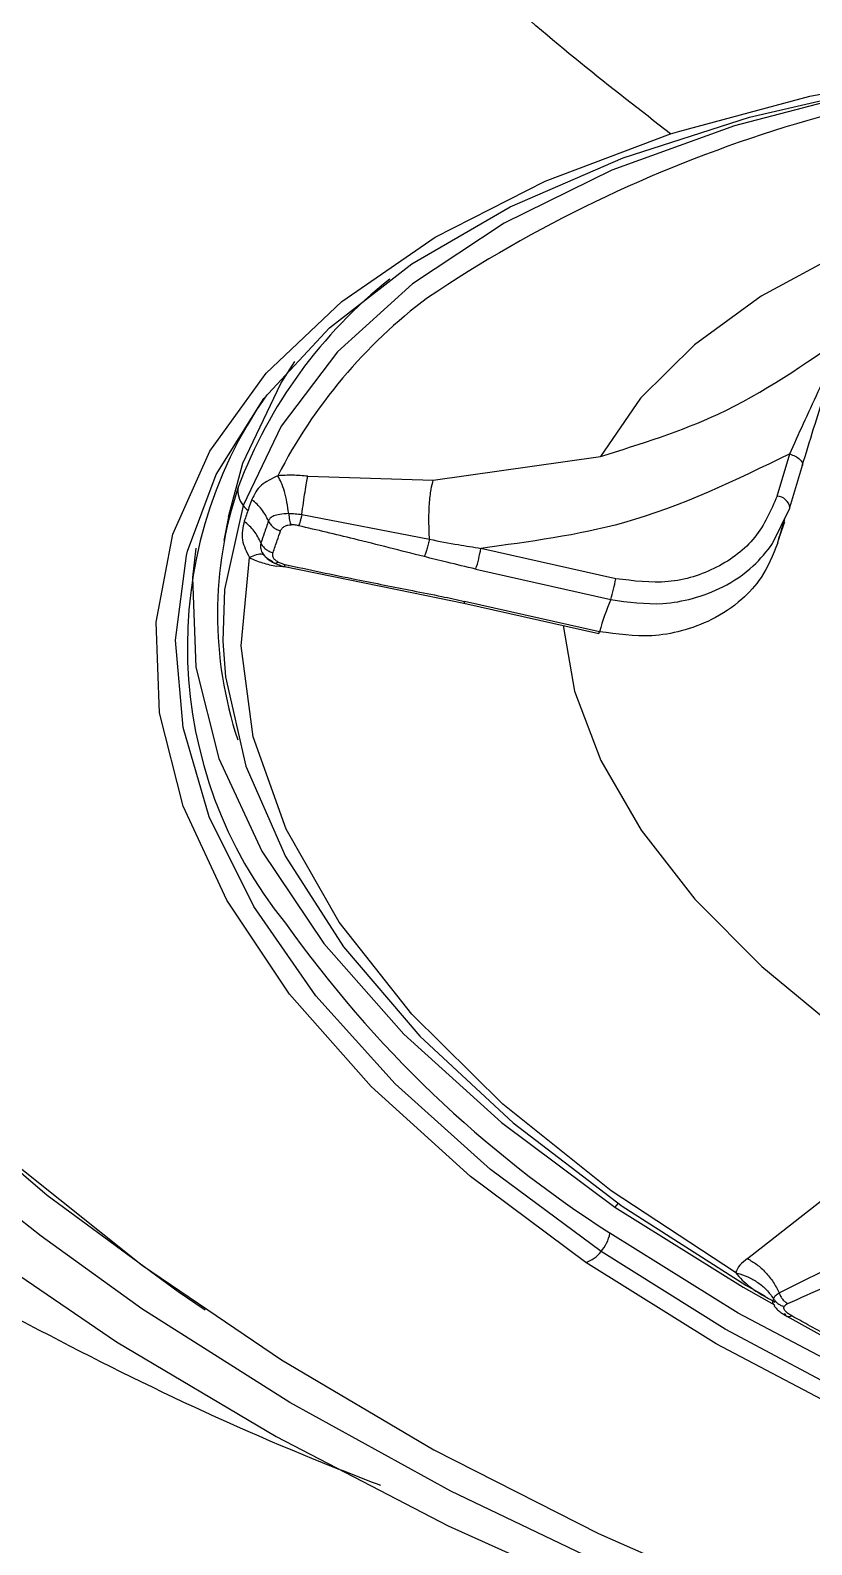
# Model space of a CAD drawing. Extents: x 939 to 1039, y 781 to 934.
# Drawn here: x 966.243 to 966.822, y 873.564 to 874.684 of the extents above; entities that cross this region are included whole.
import ezdxf

# ---------------------------------------------------------------- set-up
doc = ezdxf.new("R2010")
doc.units = 0
doc.header["$MEASUREMENT"] = 0
doc.layers.add('1', color=4, linetype='Continuous')

# ---------------------------------------------------------------- blocks, each defined once
blk = doc.blocks.new('Envoy')
at = {"layer": '1', "color": 3, "linetype": 'Continuous', "lineweight": 25}
for p, q in [((28.0634, 75.4333), (28.0702, 75.4354)), ((27.8878, 75.1772), (28.0115, 75.1947)), ((28.1422, 75.1654), (28.1515, 75.1966)), ((27.7362, 75.15), (27.7468, 75.1896)), ((28.1517, 75.1568), (28.1612, 75.189)), ((27.795, 75.18), (27.8878, 75.1772)), ((27.7362, 75.15), (27.7329, 75.1324)), ((27.7906, 75.1517), (27.885, 75.1334)), ((28.1389, 75.1302), (28.1516, 75.1565)), ((28.1442, 75.1356), (28.148, 75.1466)), ((28.0229, 75.1042), (27.923, 75.1267)), ((27.781, 75.1126), (27.772, 75.1134)), ((27.7777, 75.1133), (27.872, 75.094)), ((27.9193, 75.1113), (28.0191, 75.0888)), ((27.872, 75.094), (27.9103, 75.0861)), ((27.9103, 75.0861), (28.0102, 75.0636)), ((28.0108, 75.065), (27.911, 75.0874)), ((28.1202, 74.6013), (28.176, 74.6451)), ((28.0245, 74.6423), (28.0222, 74.6393)), ((28.1437, 74.5759), (28.2062, 74.607)), ((28.1495, 74.5586), (28.1761, 74.5439))]:
    blk.add_line(p, q, dxfattribs=at)
at = {"layer": '1', "color": 3, "linetype": 'Continuous', "lineweight": 25, "flags": 128}
for points in [[(27.5976, 74.6179), (27.5732, 74.637), (27.4853, 74.7124), (27.4094, 74.79), (27.3462, 74.869), (27.2961, 74.9487), (27.2596, 75.0284), (27.2371, 75.1076), (27.2286, 75.1854), (27.2343, 75.2613), (27.2541, 75.3346), (27.2879, 75.4047), (27.3353, 75.4709), (27.396, 75.5327), (27.4695, 75.5897), (27.5551, 75.6412), (27.652, 75.6868), (27.7595, 75.7263)], [(27.4442, 75.5381), (27.4286, 75.5248), (27.3692, 75.4643), (27.3228, 75.3994), (27.2897, 75.3309), (27.2703, 75.2591), (27.2647, 75.1849), (27.273, 75.1087), (27.2951, 75.0312), (27.3308, 74.9531), (27.3798, 74.8751), (27.4417, 74.7978), (27.516, 74.7219), (27.602, 74.6481), (27.699, 74.5769), (27.7189, 74.5635)], [(28.0702, 75.4354), (28.1664, 75.4613), (28.2784, 75.482), (28.3978, 75.4952), (28.5233, 75.5006), (28.6532, 75.4982), (28.7859, 75.488), (28.9197, 75.4702), (29.053, 75.4449), (29.184, 75.4126), (29.3111, 75.3735), (29.4328, 75.3283), (29.5475, 75.2774), (29.6537, 75.2214), (29.7501, 75.1613)], [(27.706, 75.1246), (27.7271, 75.1812), (27.7625, 75.2375), (27.8109, 75.2897), (27.8719, 75.3371), (27.9446, 75.3793), (28.0282, 75.4156), (28.1218, 75.4457), (28.2243, 75.4693), (28.3344, 75.4859), (28.4316, 75.4945)], [(28.294, 75.4808), (28.2109, 75.4654), (28.1106, 75.4393), (28.02, 75.4065), (27.9403, 75.3673), (27.8723, 75.3223), (27.817, 75.272), (27.7751, 75.2171), (27.7471, 75.1583)], [(28.0007, 74.5984), (27.9152, 74.6621), (27.8419, 74.7286), (27.7815, 74.797), (27.735, 74.8664), (27.7027, 74.936), (27.6852, 75.0049), (27.6827, 75.0722), (27.6951, 75.1371), (27.7224, 75.1987), (27.7642, 75.2564), (27.82, 75.3093), (27.8891, 75.3568), (27.9705, 75.3983), (28.0634, 75.4333)], [(28.4745, 75.4195), (28.4112, 75.4106), (28.3301, 75.3937), (28.2558, 75.3717), (28.1889, 75.3447), (28.1304, 75.3132), (28.081, 75.2773), (28.0412, 75.2377), (28.0115, 75.1947)], [(27.7468, 75.1896), (27.7749, 75.2487), (27.7854, 75.2648)], [(27.7471, 75.1583), (27.7333, 75.0962), (27.732, 75.058)], [(27.712, 75.1268), (27.7095, 75.1051), (27.712, 75.0389), (27.7292, 74.9712), (27.7609, 74.9028), (27.8067, 74.8345), (27.8661, 74.7673), (27.9382, 74.7019), (28.0222, 74.6393)], [(28.1427, 75.1307), (28.1436, 75.134), (28.144, 75.1356)], [(28.0119, 74.6065), (27.9302, 74.6672), (27.8596, 74.7306), (27.8009, 74.7957), (27.7549, 74.8618), (27.722, 74.9282), (27.7026, 74.9942), (27.6969, 75.0588), (27.7051, 75.1214), (27.706, 75.1246)], [(28.1114, 74.5909), (28.0195, 74.6515), (27.9393, 74.7155), (27.8719, 74.782), (27.8182, 74.8501), (27.7789, 74.9189), (27.7545, 74.9873), (27.7455, 75.0546), (27.7518, 75.1198)], [(27.9103, 75.0861), (27.9103, 75.0861), (27.9103, 75.0861)], [(27.9839, 75.0695), (27.9924, 75.021), (28.0117, 74.9697), (28.0415, 74.9182), (28.0814, 74.8672), (28.1309, 74.8173), (28.1894, 74.7691), (28.2563, 74.723)], [(27.732, 75.058), (27.734, 75.0317), (27.749, 74.9656), (27.7783, 74.8987), (27.8214, 74.8319), (27.8778, 74.7659), (27.9469, 74.7017), (28.0276, 74.6401), (28.1191, 74.5817), (28.133, 74.5737)], [(27.3615, 74.9316), (27.3793, 74.9004), (27.4335, 74.8221), (27.501, 74.7449), (27.5809, 74.6694), (27.6727, 74.5963), (27.7754, 74.5263), (27.8882, 74.4599), (28.01, 74.3979), (28.1398, 74.3407), (28.2763, 74.289), (28.4184, 74.243), (28.5647, 74.2034), (28.7138, 74.1703), (28.8646, 74.1442), (29.0155, 74.1253), (29.1653, 74.1137), (29.3125, 74.1095), (29.4559, 74.1128), (29.5941, 74.1235), (29.7259, 74.1416), (29.85, 74.1669), (29.9655, 74.1991)], [(27.3977, 74.7351), (27.4479, 74.6902), (27.5452, 74.6134), (27.6534, 74.5397), (27.7716, 74.4696), (27.8989, 74.4037), (28.0342, 74.3426), (28.1764, 74.2868), (28.3245, 74.2366), (28.4772, 74.1925), (28.6332, 74.1549), (28.7914, 74.124), (28.9504, 74.1002), (29.1089, 74.0835), (29.2658, 74.0742), (29.4197, 74.0723), (29.5694, 74.0778), (29.7137, 74.0906), (29.8514, 74.1108), (29.9814, 74.138), (30.1027, 74.1722)], [(30.0528, 74.6756), (30.0474, 74.6478), (30.0255, 74.588), (29.9901, 74.5316), (29.9416, 74.4794), (29.8807, 74.432), (29.8079, 74.3899), (29.7243, 74.3535), (29.6307, 74.3234), (29.5283, 74.2999), (29.4182, 74.2832), (29.3017, 74.2736), (29.1803, 74.2711), (29.0553, 74.2758), (28.9282, 74.2877), (28.8006, 74.3066), (28.6737, 74.3322), (28.5493, 74.3643), (28.4287, 74.4025), (28.3134, 74.4464), (28.2046, 74.4954), (28.1037, 74.549), (28.0119, 74.6065)], [(28.0222, 74.6393), (28.117, 74.5801), (28.1402, 74.5671)], [(29.8291, 74.1365), (29.777, 74.1267), (29.6436, 74.1078), (29.5038, 74.0961), (29.3588, 74.0918), (29.2097, 74.0948), (29.058, 74.1051), (28.9047, 74.1228), (28.7514, 74.1475), (28.5993, 74.1791), (28.4496, 74.2174), (28.3037, 74.2619), (28.1627, 74.3124), (28.028, 74.3684), (27.9007, 74.4293), (27.7817, 74.4948), (27.6722, 74.5642), (27.5976, 74.6179)], [(29.6769, 74.3525), (29.5756, 74.325), (29.4655, 74.3046), (29.3481, 74.2917), (29.2247, 74.2864), (29.097, 74.2887), (28.9665, 74.2988), (28.835, 74.3163), (28.7039, 74.3411), (28.5751, 74.3729), (28.4501, 74.4113), (28.3305, 74.4558), (28.2177, 74.5059), (28.1133, 74.5608), (28.0185, 74.62)], [(29.6874, 74.3264), (29.5843, 74.2983), (29.4724, 74.2776), (29.3529, 74.2645), (29.2274, 74.2591), (29.0975, 74.2615), (28.9648, 74.2717), (28.831, 74.2895), (28.6978, 74.3147), (28.5667, 74.3471), (28.4396, 74.3861), (28.3179, 74.4314), (28.2033, 74.4823), (28.0971, 74.5382), (28.0007, 74.5984)]]:
    blk.add_lwpolyline(points, dxfattribs=at)
at = {"layer": '1', "color": 3, "linetype": 'Continuous', "lineweight": 25}
for centre, radius, start, end in [((28.4454, 74.4743), 1.0087, 91.4608, 123.8461), ((28.076, 75.0474), 0.3551, 128.3683, 159.4726), ((28.1127, 75.0068), 0.3817, 126.8844, 152.9429), ((28.0304, 75.054), 0.3246, 144.9734, 219.0836), ((28.0234, 75.078), 0.2953, 161.4679, 198.3435), ((27.7601, 75.1691), 0.0169, 170.4534, 219.7996), ((28.0187, 75.0621), 0.2836, 159.2097, 160.9242), ((28.1415, 75.1551), 0.0103, 8.8053, 85.9678), ((27.7633, 75.1713), 0.0208, 218.6695, 232.2583), ((28.1473, 75.1583), 0.00463, 337.5733, 340.064), ((27.7891, 75.1513), 0.1362, 342.922, 349.575), ((27.8877, 75.1291), 0.1374, 342.9524, 349.5445), ((27.9087, 75.0877), 0.00233, 314.3699, 353.2001), ((28.2172, 75.007), 0.2144, 157.5543, 164.3102), ((28.0085, 75.0652), 0.00234, 314.4792, 353.0909), ((28.4899, 75.3538), 0.8721, 215.3412, 237.2846), ((27.9883, 74.6264), 0.0309, 319.8194, 348.0163), ((27.9928, 74.6213), 0.0242, 289.0208, 322.3207)]:
    blk.add_arc(centre, radius, start, end, dxfattribs=at)
for points, knots in [([(26.177, 75.2934), (26.1918, 75.3352), (26.2216, 75.4188), (26.2992, 75.5392), (26.4002, 75.6544), (26.54, 75.7749), (26.727, 75.8959), (26.9691, 76.0104), (27.245, 76.1046), (27.55, 76.1759), (27.8782, 76.2221), (28.2231, 76.2416), (28.5779, 76.2334), (28.9355, 76.197), (29.2892, 76.1329), (29.6327, 76.042), (29.9605, 75.9259), (30.2676, 75.7866), (30.5499, 75.6266), (30.8039, 75.4489), (31.0265, 75.2569), (31.2145, 75.0546), (31.3651, 74.8464), (31.4661, 74.6552), (31.5265, 74.4853), (31.555, 74.3381), (31.5592, 74.1982), (31.5397, 74.114), (31.5299, 74.0719)], [0, 0, 0, 0, 0.030923, 0.061907, 0.092974, 0.124143, 0.165868, 0.207813, 0.249969, 0.2923, 0.334744, 0.377212, 0.419607, 0.461843, 0.503847, 0.545577, 0.587032, 0.628242, 0.669273, 0.710203, 0.751119, 0.792108, 0.833251, 0.8746, 0.905775, 0.937078, 0.968495, 1, 1, 1, 1]), ([(26.5201, 75.6262), (26.5473, 75.6569), (26.5992, 75.7154), (26.7095, 75.8031), (26.8304, 75.8796), (26.9405, 75.9369), (27.0427, 75.9826), (27.1462, 76.0232), (27.2671, 76.0639), (27.3986, 76.1009), (27.5268, 76.1305), (27.6375, 76.1517), (27.7351, 76.1674), (27.834, 76.1808), (27.9498, 76.1931), (28.104, 76.2045), (28.3026, 76.2106), (28.5507, 76.205), (28.8277, 76.1817), (29.1106, 76.1393), (29.3756, 76.0818), (29.6099, 76.0162), (29.8135, 75.947), (29.9875, 75.8779), (30.1365, 75.8107), (30.2726, 75.7426), (30.4061, 75.6684), (30.5592, 75.5738), (30.7237, 75.4576), (30.8883, 75.3212), (31.0083, 75.204), (31.0927, 75.11), (31.1508, 75.0393), (31.2093, 74.9607), (31.2692, 74.869), (31.3263, 74.7661), (31.3524, 74.6972), (31.3652, 74.6631)], [0, 0, 0, 0, 0.040478, 0.076986, 0.109447, 0.13779, 0.157956, 0.179855, 0.204351, 0.230955, 0.254589, 0.273898, 0.288898, 0.304285, 0.323094, 0.345324, 0.377907, 0.415781, 0.458876, 0.503259, 0.543713, 0.580243, 0.612896, 0.641722, 0.666765, 0.689662, 0.71443, 0.741249, 0.779468, 0.818363, 0.85721, 0.875926, 0.894118, 0.913642, 0.938796, 0.969707, 1, 1, 1, 1]), ([(26.6904, 75.7542), (26.6805, 75.7059), (26.6607, 75.6094), (26.6806, 75.4566), (26.7367, 75.3014), (26.8315, 75.1455), (26.9624, 74.9919), (27.1275, 74.8432), (27.3235, 74.7015), (27.5489, 74.5709), (27.7262, 74.4811), (27.8322, 74.44), (27.8487, 74.4336)], [0, 0, 0, 0, 0.108883, 0.217767, 0.32665, 0.435534, 0.544418, 0.653301, 0.762184, 0.871069, 0.979952, 1, 1, 1, 1]), ([(28.0634, 75.4333), (28.0188, 75.4679), (27.9296, 75.5372), (27.8473, 75.6264), (27.8061, 75.671)], [0, 0, 0, 0, 0.500002, 1, 1, 1, 1]), ([(26.3826, 75.3747), (26.3734, 75.3356), (26.3551, 75.2575), (26.3589, 75.1387), (26.3856, 75.0193), (26.4309, 74.9149), (26.4859, 74.8243), (26.5436, 74.7471), (26.6052, 74.6785), (26.6673, 74.618), (26.7276, 74.5649), (26.7977, 74.5091), (26.8623, 74.4626), (26.9188, 74.4247), (26.9656, 74.3947), (27.0236, 74.3595), (27.0878, 74.3229), (27.1471, 74.2911), (27.1897, 74.2693), (27.2288, 74.2498), (27.273, 74.2284), (27.3275, 74.2032), (27.3807, 74.1796), (27.4325, 74.1575), (27.4828, 74.1368), (27.5314, 74.1175), (27.5782, 74.0995), (27.6692, 74.0657), (27.8046, 74.0191), (27.9894, 73.9629), (28.1768, 73.9124), (28.3674, 73.8672), (28.5789, 73.8234), (28.807, 73.7835), (29.0538, 73.7488), (29.2968, 73.7224), (29.5624, 73.7023), (29.8435, 73.6918), (30.1368, 73.6949), (30.3638, 73.71), (30.5326, 73.73), (30.6537, 73.7492), (30.7706, 73.7734), (30.8806, 73.8029), (30.9783, 73.8364), (31.0597, 73.8714), (31.1264, 73.9066), (31.1828, 73.9424), (31.2326, 73.9806), (31.2921, 74.0365), (31.3532, 74.1135), (31.3811, 74.1864), (31.3951, 74.2229)], [0, 0, 0, 0, 0.030653, 0.061321, 0.091599, 0.122717, 0.142394, 0.162956, 0.184395, 0.198254, 0.213223, 0.229296, 0.246467, 0.254367, 0.263519, 0.27392, 0.287209, 0.298441, 0.30498, 0.30896, 0.318102, 0.326875, 0.335279, 0.343317, 0.350987, 0.358292, 0.365232, 0.371808, 0.398292, 0.423085, 0.447975, 0.47346, 0.497944, 0.529899, 0.560928, 0.592492, 0.623743, 0.665299, 0.706421, 0.749031, 0.769405, 0.789518, 0.81175, 0.833765, 0.854652, 0.874559, 0.890894, 0.905975, 0.922064, 0.93737, 0.968712, 1, 1, 1, 1]), ([(31.5299, 74.0719), (31.515, 74.0321), (31.4852, 73.9524), (31.4078, 73.8494), (31.3078, 73.7589), (31.1704, 73.6734), (30.9887, 73.5974), (30.7558, 73.5354), (30.4923, 73.4928), (30.2022, 73.4682), (29.8895, 73.4609), (29.5587, 73.4705), (29.2148, 73.497), (28.8632, 73.5404), (28.5099, 73.6008), (28.161, 73.6779), (27.823, 73.7713), (27.5022, 73.8802), (27.2046, 74.0034), (26.9356, 74.1396), (26.7001, 74.287), (26.5022, 74.4439), (26.3453, 74.6082), (26.2414, 74.7638), (26.1801, 74.9073), (26.1516, 75.0371), (26.1475, 75.1665), (26.1672, 75.2511), (26.177, 75.2934)], [0, 0, 0, 0, 0.031534, 0.063072, 0.094578, 0.126023, 0.167811, 0.20945, 0.250971, 0.292432, 0.333893, 0.375416, 0.417046, 0.458807, 0.500692, 0.542672, 0.584697, 0.626715, 0.668674, 0.710525, 0.752238, 0.793799, 0.835211, 0.876493, 0.9074, 0.938272, 0.969131, 1, 1, 1, 1]), ([(28.0115, 75.1947), (28.0413, 75.2039), (28.1077, 75.2246), (28.1628, 75.2631), (28.1933, 75.2843)], [0, 0, 0, 0, 0.447505, 1, 1, 1, 1]), ([(28.1515, 75.1966), (28.1548, 75.2039), (28.1616, 75.2187), (28.1725, 75.2424), (28.1818, 75.2624), (28.1882, 75.2752), (28.1914, 75.2813), (28.1927, 75.2833), (28.1933, 75.2843)], [0, 0, 0, 0, 0.257252, 0.515314, 0.767768, 0.887974, 0.944757, 1, 1, 1, 1]), ([(28.1608, 75.1877), (28.1636, 75.1968), (28.1687, 75.2139), (28.1771, 75.2399), (28.1849, 75.2626), (28.1898, 75.2746), (28.192, 75.2801)], [0, 0, 0, 0, 0.305288, 0.576372, 0.807449, 1, 1, 1, 1]), ([(28.1515, 75.1966), (28.1116, 75.1771), (28.0404, 75.1423), (27.9589, 75.1315), (27.923, 75.1267)], [0, 0, 0, 0, 0.559795, 1, 1, 1, 1]), ([(28.1515, 75.1966), (28.1529, 75.196), (28.1558, 75.195), (28.1591, 75.1926), (28.1611, 75.1901), (28.161, 75.1886), (28.1609, 75.1879)], [0, 0, 0, 0, 0.249922, 0.5000094, 0.7500265, 1, 1, 1, 1]), ([(27.7728, 75.1804), (27.7683, 75.1782), (27.7587, 75.1737), (27.7553, 75.1666), (27.7535, 75.1628)], [0, 0, 0, 0, 0.468061, 1, 1, 1, 1]), ([(27.795, 75.18), (27.7912, 75.1804), (27.7836, 75.181), (27.7764, 75.1806), (27.7728, 75.1804)], [0, 0, 0, 0, 0.495798, 1, 1, 1, 1]), ([(27.7808, 75.1524), (27.7804, 75.1552), (27.7796, 75.161), (27.7777, 75.1689), (27.7754, 75.1756), (27.7736, 75.1788), (27.7728, 75.1804)], [0, 0, 0, 0, 0.249719, 0.503872, 0.756045, 1, 1, 1, 1]), ([(27.7906, 75.1517), (27.7909, 75.1546), (27.7917, 75.1606), (27.7929, 75.1685), (27.794, 75.1754), (27.7947, 75.1785), (27.795, 75.18)], [0, 0, 0, 0, 0.249808, 0.504214, 0.756455, 1, 1, 1, 1]), ([(27.885, 75.1334), (27.8848, 75.1377), (27.8844, 75.1466), (27.8848, 75.1596), (27.886, 75.1706), (27.8872, 75.1751), (27.8878, 75.1772)], [0, 0, 0, 0, 0.25071, 0.510533, 0.764626, 1, 1, 1, 1]), ([(27.7658, 75.147), (27.7643, 75.15), (27.7614, 75.1559), (27.7561, 75.1605), (27.7535, 75.1628)], [0, 0, 0, 0, 0.502777, 1, 1, 1, 1]), ([(28.1422, 75.1654), (28.1376, 75.1547), (28.1282, 75.1332), (28.0986, 75.111), (28.062, 75.0993), (28.0359, 75.1026), (28.0229, 75.1042)], [0, 0, 0, 0, 0.249701, 0.500182, 0.750583, 1, 1, 1, 1]), ([(27.7506, 75.1548), (27.7501, 75.1533), (27.7492, 75.1506), (27.7483, 75.1479), (27.7479, 75.1467)], [0, 0, 0, 0, 0.560095, 1, 1, 1, 1]), ([(27.7808, 75.1524), (27.7785, 75.1522), (27.7742, 75.1519), (27.7697, 75.1508), (27.767, 75.1493), (27.7662, 75.1477), (27.7658, 75.147)], [0, 0, 0, 0, 0.297152, 0.554915, 0.789638, 1, 1, 1, 1]), ([(27.7808, 75.1524), (27.7824, 75.1524), (27.7856, 75.1524), (27.7889, 75.1519), (27.7906, 75.1517)], [0, 0, 0, 0, 0.494253, 1, 1, 1, 1]), ([(27.7808, 75.1524), (27.7809, 75.1515), (27.781, 75.1499), (27.7814, 75.1476), (27.7819, 75.1456), (27.7823, 75.1446), (27.7826, 75.1441)], [0, 0, 0, 0, 0.246884, 0.499884, 0.752981, 1, 1, 1, 1]), ([(27.7906, 75.1517), (27.7904, 75.1509), (27.7899, 75.1492), (27.7893, 75.1468), (27.7887, 75.1448), (27.7883, 75.1439), (27.7881, 75.1434)], [0, 0, 0, 0, 0.246666, 0.499909, 0.753268, 1, 1, 1, 1]), ([(28.1427, 75.1307), (28.1443, 75.1363), (28.1462, 75.1426), (28.148, 75.1488), (28.1482, 75.1494)], [0, 0, 0, 0, 0.904664, 1, 1, 1, 1]), ([(27.7479, 75.1467), (27.7469, 75.1422), (27.7448, 75.1336), (27.7496, 75.1242), (27.7518, 75.1198)], [0, 0, 0, 0, 0.529822, 1, 1, 1, 1]), ([(27.7602, 75.1308), (27.7587, 75.1338), (27.7558, 75.1398), (27.7505, 75.1444), (27.7479, 75.1467)], [0, 0, 0, 0, 0.502849, 1, 1, 1, 1]), ([(27.7658, 75.147), (27.7648, 75.144), (27.7629, 75.1385), (27.761, 75.1331), (27.7602, 75.1308)], [0, 0, 0, 0, 0.560014, 1, 1, 1, 1]), ([(27.7658, 75.147), (27.7662, 75.1461), (27.7671, 75.1444), (27.7693, 75.1423), (27.7719, 75.1406), (27.7738, 75.14), (27.7748, 75.1397)], [0, 0, 0, 0, 0.245619, 0.499936, 0.754272, 1, 1, 1, 1]), ([(27.7692, 75.1235), (27.7702, 75.1265), (27.7721, 75.1319), (27.774, 75.1373), (27.7748, 75.1397)], [0, 0, 0, 0, 0.560005, 1, 1, 1, 1]), ([(27.7748, 75.1397), (27.7751, 75.1404), (27.7758, 75.1417), (27.7777, 75.1431), (27.78, 75.144), (27.7817, 75.1441), (27.7826, 75.1441)], [0, 0, 0, 0, 0.316258, 0.605094, 0.810886, 1, 1, 1, 1]), ([(27.7881, 75.1434), (27.7871, 75.1437), (27.7852, 75.144), (27.7834, 75.1441), (27.7826, 75.1441)], [0, 0, 0, 0, 0.556995, 1, 1, 1, 1]), ([(27.881, 75.1206), (27.8637, 75.125), (27.8329, 75.1329), (27.8018, 75.1402), (27.7881, 75.1434)], [0, 0, 0, 0, 0.5599983, 1, 1, 1, 1]), ([(27.7602, 75.1308), (27.76, 75.1299), (27.7596, 75.1279), (27.7605, 75.1243), (27.7632, 75.1202), (27.7668, 75.1182), (27.7686, 75.1172)], [0, 0, 0, 0, 0.210765, 0.445733, 0.703475, 1, 1, 1, 1]), ([(27.7602, 75.1308), (27.7606, 75.1299), (27.7615, 75.1282), (27.7637, 75.1261), (27.7663, 75.1244), (27.7682, 75.1238), (27.7692, 75.1235)], [0, 0, 0, 0, 0.245567, 0.499973, 0.754337, 1, 1, 1, 1]), ([(27.885, 75.1334), (27.8847, 75.1322), (27.8841, 75.1297), (27.883, 75.1259), (27.8819, 75.1227), (27.8813, 75.1213), (27.881, 75.1206)], [0, 0, 0, 0, 0.243065, 0.500064, 0.756859, 1, 1, 1, 1]), ([(27.885, 75.1334), (27.8921, 75.132), (27.9047, 75.1296), (27.9174, 75.1276), (27.923, 75.1267)], [0, 0, 0, 0, 0.561446, 1, 1, 1, 1]), ([(28.1427, 75.1307), (28.1391, 75.1218), (28.133, 75.1064), (28.1155, 75.0873), (28.0954, 75.0737), (28.0723, 75.0652), (28.0444, 75.0603), (28.0238, 75.0632), (28.0108, 75.065)], [0, 0, 0, 0, 0.189174, 0.329349, 0.499669, 0.644707, 0.776585, 1, 1, 1, 1]), ([(28.0191, 75.0888), (28.032, 75.087), (28.0526, 75.0841), (28.0806, 75.0892), (28.1037, 75.098), (28.1243, 75.1118), (28.1344, 75.1244), (28.1389, 75.1302)], [0, 0, 0, 0, 0.275287, 0.437627, 0.616121, 0.826757, 1, 1, 1, 1]), ([(27.7628, 75.1216), (27.7624, 75.1218), (27.7607, 75.1226), (27.7569, 75.1221), (27.7535, 75.1205), (27.7518, 75.1198)], [0, 0, 0, 0, 0.13968, 0.577002, 1, 1, 1, 1]), ([(27.7518, 75.1198), (27.7549, 75.1184), (27.7611, 75.1157), (27.7683, 75.1142), (27.772, 75.1134)], [0, 0, 0, 0, 0.504182, 1, 1, 1, 1]), ([(27.7611, 75.1236), (27.7623, 75.122), (27.7645, 75.1188), (27.7683, 75.1168), (27.7702, 75.1158)], [0, 0, 0, 0, 0.5029249, 1, 1, 1, 1]), ([(27.7686, 75.1172), (27.7689, 75.1168), (27.7693, 75.1161), (27.7704, 75.1157), (27.7716, 75.1158), (27.7726, 75.1163), (27.773, 75.1165)], [0, 0, 0, 0, 0.24701, 0.499997, 0.753007, 1, 1, 1, 1]), ([(27.773, 75.1165), (27.7722, 75.117), (27.7704, 75.1181), (27.7688, 75.1206), (27.769, 75.1224), (27.7692, 75.1235)], [0, 0, 0, 0, 0.243267, 0.51594, 1, 1, 1, 1]), ([(27.7701, 75.1159), (27.7712, 75.1154), (27.7736, 75.1143), (27.7763, 75.1137), (27.7777, 75.1133)], [0, 0, 0, 0, 0.501256, 1, 1, 1, 1]), ([(27.773, 75.1165), (27.7739, 75.1161), (27.7756, 75.1154), (27.7774, 75.1149), (27.7782, 75.1147)], [0, 0, 0, 0, 0.562933, 1, 1, 1, 1]), ([(27.9193, 75.1113), (27.9121, 75.113), (27.8993, 75.116), (27.8866, 75.1192), (27.881, 75.1206)], [0, 0, 0, 0, 0.559981, 1, 1, 1, 1]), ([(27.7776, 75.1143), (27.7776, 75.114), (27.7776, 75.1134), (27.7777, 75.1132), (27.7779, 75.1136), (27.7781, 75.1144), (27.7782, 75.1147)], [0, 0, 0, 0, 0.246694, 0.500024, 0.75334, 1, 1, 1, 1]), ([(27.7782, 75.1147), (27.7957, 75.111), (27.827, 75.1043), (27.8585, 75.0982), (27.8723, 75.0954)], [0, 0, 0, 0, 0.560017, 1, 1, 1, 1]), ([(27.8723, 75.0954), (27.8795, 75.094), (27.8925, 75.0915), (27.9054, 75.0887), (27.911, 75.0874)], [0, 0, 0, 0, 0.559998, 1, 1, 1, 1]), ([(28.1202, 74.6013), (28.1182, 74.5997), (28.114, 74.5965), (28.1123, 74.5928), (28.1114, 74.5909)], [0, 0, 0, 0, 0.495751, 1, 1, 1, 1]), ([(28.1202, 74.6013), (28.1225, 74.5999), (28.1273, 74.5972), (28.1338, 74.5912), (28.1396, 74.584), (28.1424, 74.5786), (28.1437, 74.5759)], [0, 0, 0, 0, 0.243555, 0.495819, 0.75024, 1, 1, 1, 1]), ([(28.1114, 74.5909), (28.1147, 74.5872), (28.1216, 74.5795), (28.1341, 74.5727), (28.1407, 74.5691)], [0, 0, 0, 0, 0.470036, 1, 1, 1, 1]), ([(28.1114, 74.5909), (28.1116, 74.5908), (28.112, 74.5907), (28.1124, 74.5906), (28.1126, 74.5906)], [0, 0, 0, 0, 0.558484, 1, 1, 1, 1]), ([(28.1126, 74.5906), (28.1153, 74.5898), (28.1207, 74.5881), (28.1281, 74.5838), (28.1347, 74.5783), (28.1379, 74.5739), (28.1395, 74.5717)], [0, 0, 0, 0, 0.244932, 0.497167, 0.750892, 1, 1, 1, 1]), ([(28.213, 74.5944), (28.201, 74.5896), (28.1796, 74.581), (28.1591, 74.5719), (28.15, 74.5679)], [0, 0, 0, 0, 0.559999, 1, 1, 1, 1]), ([(28.1395, 74.5717), (28.1391, 74.5705), (28.1384, 74.5686), (28.1398, 74.5669), (28.1403, 74.5663)], [0, 0, 0, 0, 0.6224619, 1, 1, 1, 1]), ([(28.1395, 74.5717), (28.1399, 74.5725), (28.1409, 74.574), (28.1428, 74.5753), (28.1437, 74.5759)], [0, 0, 0, 0, 0.497001, 1, 1, 1, 1]), ([(28.1395, 74.5717), (28.1399, 74.5711), (28.1409, 74.5697), (28.1428, 74.568), (28.145, 74.5666), (28.1467, 74.5661), (28.1475, 74.5658)], [0, 0, 0, 0, 0.246954, 0.499882, 0.752965, 1, 1, 1, 1]), ([(28.1437, 74.5759), (28.1441, 74.5751), (28.1447, 74.5734), (28.1462, 74.5711), (28.148, 74.5692), (28.1494, 74.5684), (28.15, 74.5679)], [0, 0, 0, 0, 0.246729, 0.500098, 0.753304, 1, 1, 1, 1]), ([(28.15, 74.5679), (28.1494, 74.5676), (28.1483, 74.567), (28.1477, 74.5662), (28.1475, 74.5658)], [0, 0, 0, 0, 0.55712, 1, 1, 1, 1]), ([(28.1401, 74.5661), (28.1407, 74.5654), (28.1419, 74.564), (28.1443, 74.562), (28.1468, 74.5601), (28.1486, 74.5591), (28.1495, 74.5586)], [0, 0, 0, 0, 0.2694075, 0.5242201, 0.7683331, 1, 1, 1, 1]), ([(28.1531, 74.5589), (28.152, 74.5595), (28.1499, 74.5608), (28.148, 74.5628), (28.1471, 74.5645), (28.1473, 74.5654), (28.1475, 74.5658)], [0, 0, 0, 0, 0.316159, 0.604834, 0.810547, 1, 1, 1, 1]), ([(28.1477, 74.5609), (28.1479, 74.5604), (28.1483, 74.5593), (28.1496, 74.5584), (28.1512, 74.5582), (28.1525, 74.5587), (28.1531, 74.5589)], [0, 0, 0, 0, 0.245694, 0.499986, 0.7542, 1, 1, 1, 1]), ([(28.1797, 74.5442), (28.1748, 74.5469), (28.1659, 74.5518), (28.157, 74.5567), (28.1531, 74.5589)], [0, 0, 0, 0, 0.560011, 1, 1, 1, 1])]:
    blk.add_open_spline(points, degree=3, knots=knots, dxfattribs=at)

msp = doc.modelspace()

# ---------------------------------------------------------------- block references
at = {"layer": '1'}
msp.add_blockref('Envoy', (938.6538, 799.1744), dxfattribs=at)

doc.saveas('drawing.dxf')
